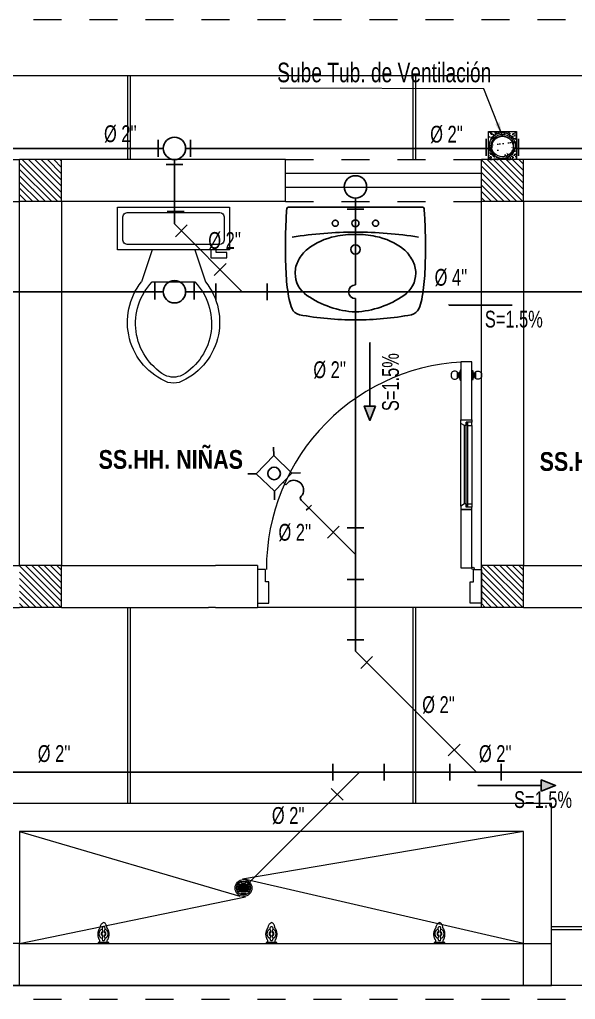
# Model space of a CAD drawing. Header units: metres. Extents: x 800066 to 1601495, y 9254195 to 18508415.
# Drawn here: x 800757.54 to 800759.526, y 9254204.409 to 9254207.909 of the extents above; entities that cross this region are included whole.
import ezdxf

# ---------------------------------------------------------------- set-up
doc = ezdxf.new("R2010")
doc.units = ezdxf.units.M
doc.header["$LTSCALE"] = 0.3
doc.header["$MEASUREMENT"] = 0
for name, pattern in [('ACAD_ISO02W100', [15, 12, -3]), ('DASHED2', [0.375, 0.25, -0.125]), ('RAYITAS', [0.375, 0.25, -0.125])]:
    doc.linetypes.add(name, pattern=pattern)
for name, color, linetype, lineweight in [('-Achurado', 251, 'Continuous', 5), ('-Acotado', 251, 'Continuous', 5), ('-Vista', 148, 'Continuous', 9), ('ACI EJE', 8, 'DASHED2', 0), ('COTAS', 7, 'Continuous', 15), ('Desagüe', 155, 'Continuous', 40), ('FIC-2ES_CONCRETO 210', 251, 'Continuous', 30), ('ProfileEdges', 250, 'Continuous', 9), ('TEXTO', 7, 'Continuous', 20), ('ventana alta', 7, 'ACAD_ISO02W100', 25)]:
    doc.layers.add(name, color=color, linetype=linetype, lineweight=lineweight)
doc.layers.add('Observacioness', color=6, linetype='Continuous', plot=False)
doc.layers.add('TEXTOS-NOTAS', color=7, linetype='Continuous')
doc.layers.add('THIET-BI', color=21, linetype='Continuous')
doc.styles.add('-Arial Narrow', font='ARIALN.TTF')
doc.styles.add('3mm', font='romans.shx', dxfattribs={"width": 0.9})
doc.styles.add('ARIAL', font='romans.shx', dxfattribs={"width": 0.9})
doc.dimstyles.new('corte 25', dxfattribs={"dimtxt": 0.05, "dimasz": 0.025, "dimexe": 0.025, "dimexo": 0.0125, "dimgap": 0.0125, "dimtad": 1, "dimtih": 1, "dimtoh": 1, "dimzin": 4, "dimdsep": 46, "dimtxsty": 'ARIAL', "dimblk": 'ARCHTICK', "dimcen": 0.025, "dimdle": 0.025, "dimclrd": 256, "dimclre": 256, "dimclrt": 7, "dimadec": 0, "dimazin": 0, "dimtfac": 1, "dimtix": 1, "dimtmove": 0, "dimatfit": 3, "dimfxl": 0.1, "dimlwd": -1, "dimarcsym": 0})
pattern_1 = [(314.9999999999999, (800638.9336480196, 9254152.841094268), (0.01122532015133645, 0.01122532015133644), [])]

# ---------------------------------------------------------------- blocks, each defined once
blk = doc.blocks.new('A$C562401CD')
at = {"color": 252, "lineweight": 5}
for p, q in [((0.8115284862681449, 1.616535924223626, -3.606926568657081e-09), (0.8115285646154007, 1.596488424220738, -3.606921012436355e-09)), ((0.8149236575519012, 1.626255937495955, -3.606846938606967e-09), (0.8149238118779465, 1.586768437488104, -3.606835994535719e-09)), ((0.8635686575408101, 1.626256127620678, -3.605667438476309e-09), (0.8635688118814073, 1.586768627612841, -3.605656494404703e-09)), ((0.8669639048037823, 1.616536140888059, -3.605582420575653e-09), (0.8669639831643394, 1.596488640885156, -3.605576864354615e-09)), ((0.8079518365102274, 1.613194660243991, -3.60701236631768e-09), (0.8067368365110497, 1.613194655495406, -3.607041826542953e-09)), ((0.8067368887446662, 1.599829655493139, -3.607038122395751e-09), (0.8079518887463166, 1.599829660241724, -3.607008662170425e-09)), ((0.8705405806798296, 1.613194904866646, -3.605494770841424e-09), (0.871755580678581, 1.613194909615444, -3.605465310616164e-09)), ((0.8717556329169156, 1.599829909613163, -3.605461606468857e-09), (0.8705406329156915, 1.599829904864379, -3.605491066694176e-09))]:
    blk.add_line(p, q, dxfattribs=at)
at = {"color": 252, "linetype": 'Continuous', "lineweight": 5}
blk.add_line((0.8324982573137163, 1.089012256180254, -3.606271957847167e-09), (0.8324970261641909, 1.404012256177751, -3.60635926098104e-09), dxfattribs=at)
at = {"color": 252, "lineweight": 5}
for points in [[(0.8617460236566785, 1.660512370496903), (0.8167460236569184, 1.660512194618548), (0.8167469382248669, 1.426512194620173), (0.8617469382250533, 1.426512370498529), (0.8617460236566785, 1.660512370496903)], [(0.8167463071297902, 1.587983444611496), (0.8167461623004897, 1.625040944618931), (0.8149236575519012, 1.626255937495955), (0.8115284862681449, 1.616535924223626), (0.8097059898292116, 1.61562466710177), (0.8097060610575966, 1.597399667097861), (0.811528564622165, 1.596488424220738), (0.8149238118853077, 1.586768437488104), (0.8167463071363272, 1.587983444611496)], [(0.8617463071321936, 1.587983620490064), (0.8617461622891938, 1.625041120497485), (0.8635686575408101, 1.626256127620678), (0.8669639048037823, 1.616536140888059), (0.868786408366077, 1.615624898012157), (0.8687864795993789, 1.597399898008447), (0.866963983157774, 1.596488640885156), (0.8635688118740461, 1.58676862761304), (0.8617463071252303, 1.587983620490064)], [(0.8061293923055359, 1.598918403118645), (0.8067368923057643, 1.598918405492824), (0.80673683294998, 1.614105905495933), (0.8061293329497516, 1.61410590312174)], [(0.8097060551241668, 1.59891841709775), (0.8079518923078126, 1.598918410241623), (0.8079518329487314, 1.614105910244717), (0.809705995765114, 1.614105917100645)], [(0.8687864736608333, 1.598918648008137), (0.8705406364771875, 1.598918654864278), (0.8705405771183337, 1.614106154867159), (0.8687864143017521, 1.614106148011231)], [(0.8723631364790378, 1.598918661987256), (0.8717556364788095, 1.598918659612863), (0.8717555771171135, 1.614106159615957), (0.8723630771173134, 1.61410616199035)], [(0.8617469734005851, 1.417512370498741), (0.8446469734005859, 1.417512303664935), (0.8446469734005859, 1.417512303664935), (0.839246973400293, 1.417512282559557), (0.8392470261637186, 1.404012282559464), (0.8324970261641909, 1.404012256177751), (0.8167469921598354, 1.412712492319187), (0.8167469382248669, 1.426512194620173), (0.8617469382250533, 1.426512370498529), (0.8617469734005851, 1.417512370498741)], [(0.8167482913179924, 1.080311896923902), (0.8167469921598354, 1.412712492319187)], [(0.8617470261640108, 1.404012370498648), (0.8617482573135646, 1.089012370501351)], [(0.8617483100771892, 1.075512370501059), (0.8446483100769626, 1.075512303667452), (0.8446483100769626, 1.075512303667452), (0.839248310076897, 1.075512282562087), (0.8392482573134714, 1.089012282561967), (0.8324982573137163, 1.089012256180254), (0.8167482913179924, 1.080311896923902), (0.8167483452529609, 1.066512194622916), (0.8617483452529484, 1.066512370501272), (0.8617483100771892, 1.075512370501059)], [(0.8617483452529484, 1.066512370501272), (0.8167483452529609, 1.066512194622916), (0.8167492598211368, 0.8325121946245417), (0.8617492598210958, 0.8325123705030961), (0.8617483452529484, 1.066512370501272)], [(0.03149947967517619, 0.776259125545252), (0.03149928620894116, 0.8257591255449057), (-7.137911381960294e-07, 0.8257590024299759), (-1.861556313542678e-07, 0.6907590024309087), (0.04499981384432772, 0.6907591783094631), (0.04499947967508433, 0.7762591783086776), (0.03149947967517619, 0.776259125545252)], [(0.8684994796687704, 0.7762623968852154), (0.8684992862025354, 0.8257623968848691), (0.8999992862020179, 0.8257625199997989), (0.8999998138374963, 0.6907625200007317), (0.8549998138381341, 0.6907623441221631), (0.8549994796690896, 0.7762623441217897), (0.8684994796687704, 0.7762623968852154)]]:
    blk.add_lwpolyline(points, dxfattribs=at)
for points in [[(0.8024843142502789, 1.618890312873063, 0.5366071421153064), (0.7787918353183727, 1.613498296275182), (0.7787918899261967, 1.599525796279863, 0.5366071422821767), (0.8024844110082654, 1.594133964874572)], [(0.8760080584174545, 1.61889060023401, -0.5366071421153064), (0.8997005794968516, 1.61349876883628), (0.8997006341099905, 1.599526268840762, -0.5366071422821767), (0.8760081551754126, 1.594134252235719)]]:
    blk.add_lwpolyline(points, format="xyb", dxfattribs=at)
for points in [[(0.8061293953484778, 1.598139805381493), (0.8061293299066108, 1.614884500851929, 0.1006167159988266), (0.8024843110287065, 1.619714709604366), (0.8024844142253471, 1.593309568138764, 0.1006167159873857)], [(0.8723631395225766, 1.598140064250103), (0.8723630740741726, 1.614884759720738, -0.1006167159988266), (0.8760080551952285, 1.619714996965513), (0.8760081584023283, 1.593309855499712, -0.1006167159873857)]]:
    blk.add_lwpolyline(points, format="xyb", close=True, dxfattribs=at)
at = {"color": 252, "linetype": 'Continuous', "lineweight": 5}
blk.add_lwpolyline([(0.839248310076897, 1.075512282562087), (0.839246973400293, 1.417512282559557), (0.8446469734005859, 1.417512303664935), (0.8446483100769626, 1.075512303667452)], close=True, dxfattribs=at)
at = {"color": 252, "lineweight": 5}
for points in [[(0.8617470261640108, 1.404012370498648), (0.8617469734005851, 1.417512370498741), (0.8446469734005859, 1.417512303664935), (0.8446470261640115, 1.404012303664842)], [(0.8617482573135646, 1.089012370501351), (0.8617483100771892, 1.075512370501059), (0.8446483100769626, 1.075512303667452), (0.844648257313537, 1.089012303667346)]]:
    blk.add_lwpolyline(points, close=True, dxfattribs=at)
blk.add_circle((0.8662492686148369, 0.8302623880909294, -3.62615590681292e-09), 0.004500000000000447, dxfattribs=at)
at = {"color": 252, "linetype": 'Continuous', "lineweight": 5}
blk.add_arc((0.8662492686148369, 0.8302623880909294, -3.62615590681292e-09), 0.8302621950325345, 90.3107671249488, 180.3107671249618, dxfattribs=at)
blk = doc.blocks.new('Toilet - top')
at = {"color": 252, "lineweight": 13, "true_color": 0x939598}
for p, q in [((9.5, -6), (9.5, -2)), ((-10, -8.5), (-8, -8.5)), ((-10, -9.5), (-10, -8.5)), ((-8, -8.5), (-8, -8)), ((-7, -8), (-7, -9.5)), ((-4, -8), (-6, -14)), ((4, -8), (6, -14)), ((-7, -9.5), (-10, -9.5)), ((4, -14), (-4, -14))]:
    blk.add_line(p, q, dxfattribs=at)
blk.add_lwpolyline([(10.5, -8), (10.5, 0), (-10.5, 0), (-10.5, -8)], close=True, dxfattribs=at)
for points in [[(8.5, -1), (-8.5, -1)], [(-9.5, -2), (-9.5, -6)], [(-8.5, -7), (8.5, -7)]]:
    blk.add_lwpolyline(points, dxfattribs=at)
for centre, radius, start, end in [((-8.625, -1.875), 0.8838834999999999, 81.8699, 188.1301), ((8.625, -1.875), 0.8838834999999999, 351.8699, 98.13009999999998), ((-8.625, -6.125), 0.8838834999999999, 171.869898, 278.1301), ((8.625, -6.125), 0.8838834999999999, 261.8699, 8.130099999999993), ((3.519562435188957, -21.58049502388982), 12.16902005083647, 141.4691096810948, 247.9714346835576), ((4.199957580658808, -21.81740929088453), 11.3291791325804, 136.3677254423718, 238.946823937405), ((-3.519499936778317, -21.58047137067522), 12.16903423757823, 292.0284332733153, 38.53070636800452), ((-4.199890672038477, -21.81738596564129), 11.32918622148567, 301.0530065773863, 43.63209216694732), ((2.096609817270334e-05, -27.87646475467881), 4, 245.7318247449371, 294.2681740488959), ((2.094152141829397e-05, -28.99996806116074), 4, 254.8605283244436, 285.1394707718433)]:
    blk.add_arc(centre, radius, start, end, dxfattribs=at)
blk = doc.blocks.new('GO-L1')
at = {"color": 252, "true_color": 0x939598}
for q in [(-0.3327824254450604, 0), (0.3327824254450604, 0)]:
    blk.add_line((0, 0), q, dxfattribs=at)
at = {"color": 252, "linetype": 'RAYITAS', "true_color": 0x939598}
for centre in [(-0.09999999999999432, -0.0799999999999983), (0.09999999999999432, -0.0799999999999983)]:
    blk.add_circle(centre, 0.015, dxfattribs=at)
at = {"color": 252, "true_color": 0x939598}
for centre, radius in [((0, -0.0799999999999983), 0.0175), ((0, -0.2099999999999937), 0.023)]:
    blk.add_circle(centre, radius, dxfattribs=at)
for centre, radius, start, end in [((-0.3327824254450604, -0.007999999999995566), 0.008, 90, 174.3540644898842), ((0.3327824254450604, -0.007999999999995566), 0.008, 5.645935510115757, 90), ((0.5200601350663305, -0.09231231808202267), 0.8650000000000001, 174.3540644898844, 177.3288293691804), ((-0.5200601350663305, -0.09231231808202267), 0.8650000000000001, 2.67117063081956, 5.645935510115578), ((2.652542007047458, -0.195999999999998), 3, 177.2487454111207, 182.7512545888794), ((-2.652542007047458, -0.195999999999998), 3, 357.2487454111206, 2.751254588879296), ((0, -2.123999999999995), 2, 90, 99.01986024400992), ((-0.03181321100632317, -0.4781009698542675), 0.34, 101.5680942305904, 127.4202598148405), ((-0.003000947976701696, -0.6099905202330262), 0.475, 89.63801516326619, 101.7831711117331), ((0, -2.123999999999995), 2, 80.98013975599007, 90), ((0.003000947976701696, -0.6099905202330262), 0.475, 78.21682888826687, 90.36198483673382), ((0.03181321100632317, -0.4781009698542675), 0.34, 52.57974018515949, 78.43190576940964), ((-0.1193186804561464, -0.3496382568626899), 0.185, 130.0736628823188, 152.3456732909803), ((0.1193186804561464, -0.3496382568626899), 0.185, 27.65432670901967, 49.92633711768118), ((-0.1695964615588963, -0.3269999999999982), 0.13, 150.8983235834534, 180), ((0.1695964615588963, -0.3269999999999982), 0.13, 0, 29.10167641654664), ((0.5195640095527239, -0.2901783038704195), 0.8650000000000001, 183.3019116716037, 191.1871020332788), ((-0.1645964615588866, -0.3269999999999982), 0.135, 180, 235.6913590017151), ((0.1645964615588866, -0.3269999999999982), 0.135, 304.3086409982849, 0), ((-0.5195640095527239, -0.2901783038704195), 0.8650000000000001, 348.8128979667213, 356.6980883283964), ((-0.08394301275494342, -0.4085321012941279), 0.25, 191.4125232143251, 202.4373626343587), ((0.02729754206491464, -0.04578502322551969), 0.4754484862487149, 235.6913590017151, 266.7085929295283), ((-0.02729754206491464, -0.04578502322551969), 0.4754484862487149, 273.2914070704717, 304.3086409982849), ((0.08394301275494342, -0.4085321012941279), 0.25, 337.5626373656413, 348.5874767856749), ((-0.2688024808922336, -0.4848667398273392), 0.05, 202.4373626343588, 259.3166524255129), ((0, 0.9399999999999977), 1.5, 259.3166524255126, 270.0000000000001), ((0, 0.9399999999999977), 1.5, 270, 280.6833475744875), ((0.2688024808922336, -0.4848667398273392), 0.05, 280.6833475744872, 337.5626373656413)]:
    blk.add_arc(centre, radius, start, end, dxfattribs=at)
blk = doc.blocks.new('_ArchTick')
at = {"color": 0, "linetype": 'ByBlock', "const_width": 0.15}
blk.add_lwpolyline([(-0.5, -0.5), (0.5, 0.5)], dxfattribs=at)

msp = doc.modelspace()

# ---------------------------------------------------------------- hatches: boundary and pattern name
at = {"layer": '-Achurado', "lineweight": 5, "ltscale": 0.008999999999999998}
h = msp.add_hatch(dxfattribs=at)
h.set_pattern_fill('ANSI31', color=256, scale=0.005, angle=-90.00000000000001)
h.set_pattern_definition(pattern_1)
h.paths.add_polyline_path([(800757.5403553179, 9254207.409023058), (800757.5403553189, 9254207.25902314), (800757.6903553605, 9254207.259023128), (800757.6903553593, 9254207.409023046)])
h = msp.add_hatch(dxfattribs=at)
h.set_pattern_fill('ANSI31', color=256, scale=0.005, angle=-90.00000000000001)
h.set_pattern_definition(pattern_1)
h.paths.add_polyline_path([(800759.1903559227, 9254207.409022909), (800759.1903559237, 9254207.25902299), (800759.3403559653, 9254207.259022977), (800759.3403559643, 9254207.409022897)])
h = msp.add_hatch(dxfattribs=at)
h.set_pattern_fill('ANSI31', color=256, scale=0.005, angle=-90.00000000000001)
h.set_pattern_definition([(314.9999999999999, (800637.2836474461, 9254151.391093899), (0.01122532015133645, 0.01122532015133644), [])])
h.paths.add_polyline_path([(800757.5403553493, 9254205.959022539), (800757.5403553504, 9254205.809022618), (800757.6903553918, 9254205.809022607), (800757.6903553908, 9254205.959022526)])
h = msp.add_hatch(dxfattribs=at)
h.set_pattern_fill('ANSI31', color=256, scale=0.005, angle=-90.00000000000001)
h.set_pattern_definition([(314.9999999999999, (800638.9336480183, 9254151.391093945), (0.01122532015133645, 0.01122532015133644), [])])
h.paths.add_polyline_path([(800759.1903559215, 9254205.959022583), (800759.1903559226, 9254205.809022665), (800759.340355964, 9254205.809022654), (800759.340355963, 9254205.959022572)])
at = {"layer": 'Observacioness', "lineweight": 5, "ltscale": 0.1}
h = msp.add_hatch(dxfattribs=at)
h.set_pattern_fill('AR-CONC', color=0, scale=0.003)
h.set_pattern_definition([(49.99999999999999, (-36.92466060444713, -21.5341941062361), (0.02151780547802261, -0.001882564049477853), [0.00225, -0.02475]), (355, (-36.92466060444713, -21.5341941062361), (-0.004162540008390001, 0.02256576401100036), [0.0018, -0.0198]), (100.45144446, (-36.92286745400634, -21.53435098566115), (0.01735526540181336, 0.02068319972905888), [0.001912205759999996, -0.02103426335999993]), (46.18420000000001, (-36.92466060444713, -21.52819410711527), (0.03201723992014717, -0.004965578423792296), [0.003375, -0.037125]), (96.63563549, (-36.92199250205886, -21.52860790491104), (0.02803985837022685, 0.02922355802323651), [0.00286831026, -0.0315514128]), (351.1841639899999, (-36.92466060444713, -21.52819410711527), (0.02803985835164319, 0.02922355800809971), [0.0027, -0.02970000003]), (21, (-36.92166060442105, -21.52969410642982), (0.01790721156355385, -0.01207856671996017), [0.00225, -0.02475]), (326.0000000000001, (-36.92166060442105, -21.52969410642982), (0.007299459957647452, 0.02175450135140559), [0.0018, -0.0198]), (71.45144474, (-36.9201683368301, -21.53070065379143), (0.02520667130189913, 0.009675934584190615), [0.0019122057, -0.02103426336]), (37.50000000000001, (-36.92466060444713, -21.5341941062361), (0.0003647956595187201, 0.009986815614939346), [0, -0.01956, 0, -0.0201, 0, -0.019875]), (7.499999999999999, (-36.92466060444713, -21.5341941062361), (0.007892086123264459, 0.01183235135647081), [0, -0.01146, 0, -0.01911, 0, -0.007575]), (327.5, (-36.93135060439818, -21.5341941062361), (0.01601467308517227, -0.0006766461520313927), [0, -0.0075, 0, -0.0234, 0, -0.03105]), (317.5, (-36.93435060442425, -21.5341941062361), (0.01749558508027159, 0.003003149469969532), [0, -0.00975, 0, -0.01554, 0, -0.02205])])
h.paths.add_polyline_path([(800759.2153558898, 9254207.409023143), (800759.2153558898, 9254207.509023143), (800759.3153558897, 9254207.509023143), (800759.3153558897, 9254207.409023143)])
edge = h.paths.add_edge_path(flags=16)
edge.add_arc((800759.2653558897, 9254207.459023144), 0.04620798642281443, 0, 360)
at = {"layer": 'TEXTOS-NOTAS', "lineweight": 25, "ltscale": 0.1}
h = msp.add_hatch(color=256, dxfattribs=at)
h.dxf.hatch_style = 1
h.paths.add_polyline_path([(800758.7718851408, 9254206.528322227), (800758.7918478018, 9254206.477084728), (800758.811810459, 9254206.52832223)])
h = msp.add_hatch(color=256, dxfattribs=at)
h.dxf.hatch_style = 1
h.paths.add_polyline_path([(800759.404128398, 9254205.153017977), (800759.4553658993, 9254205.172980634), (800759.4041283999, 9254205.192943295)])

# ---------------------------------------------------------------- linework, layer by layer
at = {"layer": '-Vista', "color": 254, "lineweight": 5}
for p, q in [((800757.9253658316, 9254207.7093577), (800757.9253658316, 9254207.409365188)), ((800757.9353658316, 9254207.7093577), (800757.9353658316, 9254207.409365188)), ((800758.9453658316, 9254207.709357651), (800758.9453658316, 9254207.409365142)), ((800758.9553658316, 9254207.709357651), (800758.9553658316, 9254207.409365142)), ((800757.9253586832, 9254205.809022812), (800757.9253586832, 9254205.109022984)), ((800757.9353586832, 9254205.809022812), (800757.9353586832, 9254205.109022984)), ((800759.1903449027, 9254205.80902304), (800758.3903552146, 9254205.8090229)), ((800758.9453586832, 9254205.809022812), (800758.9453586832, 9254205.109022984)), ((800758.9553586832, 9254205.809022812), (800758.9553586832, 9254205.109022984)), ((800759.4403536832, 9254204.66902288), (800759.9653586831, 9254204.66902288)), ((800759.4403536832, 9254204.65902288), (800759.9653586831, 9254204.65902288))]:
    msp.add_line(p, q, dxfattribs=at)
at = {"layer": '-Vista', "color": 253, "lineweight": 5}
for p, q in [((800757.5403536832, 9254205.009022985), (800758.3266560162, 9254204.777853625)), ((800759.3403536832, 9254205.009022985), (800758.3364013977, 9254204.838528745)), ((800759.3403536832, 9254204.609022984), (800758.3427311163, 9254204.838685317)), ((800757.5403536832, 9254204.609022984), (800758.3471391299, 9254204.77550144))]:
    msp.add_line(p, q, dxfattribs=at)
for points in [[(800757.4403536832, 9254204.459022984), (800759.4403536832, 9254204.459022984), (800759.4403536832, 9254205.109022984), (800757.4403536832, 9254205.109022984)], [(800757.5403536832, 9254204.609022984), (800759.3403536832, 9254204.609022984), (800759.3403536832, 9254205.009022985), (800757.5403536832, 9254205.009022985)]]:
    msp.add_lwpolyline(points, close=True, dxfattribs=at)
for points in [[(800758.3563536832, 9254204.816773755), (800758.3243536832, 9254204.816773755, -0.4142135623730951), (800758.3223536832, 9254204.818773754), (800758.3223536832, 9254204.818773754, -0.4142135623730951), (800758.3243536832, 9254204.820773754), (800758.3563536832, 9254204.820773754, -0.414213562373095), (800758.3583536831, 9254204.818773754), (800758.3583536831, 9254204.818773754, -0.4142135623730854)], [(800758.3483536831, 9254204.826773755), (800758.3483536831, 9254204.826773755, 0.4142135623730951), (800758.3463536832, 9254204.828773754), (800758.3343536832, 9254204.828773754, 0.4142135623730952), (800758.3323536832, 9254204.826773755), (800758.3323536832, 9254204.826773755, 0.4142135623730952), (800758.3343536832, 9254204.824773755), (800758.3463536832, 9254204.824773755, 0.4142135623730715)], [(800758.3603536832, 9254204.812773755), (800758.3203536832, 9254204.812773755, 0.414213562373095), (800758.3183536832, 9254204.810773754), (800758.3183536832, 9254204.810773754, 0.4142135623730952), (800758.3203536832, 9254204.808773754), (800758.3603536832, 9254204.808773754, 0.414213562373095), (800758.3623536832, 9254204.810773754), (800758.3623536832, 9254204.810773754, 0.4142135623731245)], [(800758.3603536832, 9254204.800773755), (800758.3203536832, 9254204.800773755, -0.414213562373095), (800758.3183536832, 9254204.802773755), (800758.3183536832, 9254204.802773755, -0.414213562373095), (800758.3203536832, 9254204.804773755), (800758.3603536832, 9254204.804773755, -0.414213562373095), (800758.3623536832, 9254204.802773755), (800758.3623536832, 9254204.802773755, -0.4142135623731246)], [(800758.3563536832, 9254204.792773755), (800758.3243536832, 9254204.792773755, -0.4142135623730951), (800758.3223536832, 9254204.794773754), (800758.3223536832, 9254204.794773754, -0.4142135623730951), (800758.3243536832, 9254204.796773754), (800758.3563536832, 9254204.796773754, -0.414213562373095), (800758.3583536831, 9254204.794773754), (800758.3583536831, 9254204.794773754, -0.4142135623730854)], [(800758.3483536831, 9254204.786773754), (800758.3483536831, 9254204.786773754, -0.4142135623730952), (800758.3463536832, 9254204.784773754), (800758.3343536832, 9254204.784773754, -0.4142135623730951), (800758.3323536832, 9254204.786773754), (800758.3323536832, 9254204.786773754, -0.4142135623730951), (800758.3343536832, 9254204.788773755), (800758.3463536832, 9254204.788773755, -0.4142135623730713)]]:
    msp.add_lwpolyline(points, format="xyb", close=True, dxfattribs=at)
for points in [[(800757.8276718777, 9254204.612740936), (800757.8275776173, 9254204.61578814), (800757.827314101, 9254204.618137475), (800757.8269102263, 9254204.619934553), (800757.8263948903, 9254204.621324984), (800757.8257969905, 9254204.622454382), (800757.8251454242, 9254204.623468354), (800757.8244690888, 9254204.624512518), (800757.8237968816, 9254204.625732478), (800757.8231549477, 9254204.627240822), (800757.822558424, 9254204.629018016), (800757.822019695, 9254204.6310115), (800757.8215511452, 9254204.63316871), (800757.8211651592, 9254204.63543709), (800757.8208741217, 9254204.637764074), (800757.8206904172, 9254204.640097104), (800757.8206264302, 9254204.642383618), (800757.8206897291, 9254204.644578774), (800757.8208686174, 9254204.646668589), (800757.8211465824, 9254204.648646807), (800757.8215071111, 9254204.650507161), (800757.8219336909, 9254204.652243394), (800757.8224098091, 9254204.653849244), (800757.8229189527, 9254204.655318446), (800757.8234446092, 9254204.656644743), (800757.8239716417, 9254204.657824712), (800757.8244904177, 9254204.6588663), (800757.8249926812, 9254204.65978029), (800757.8254701754, 9254204.660577472), (800757.8259146439, 9254204.661268631), (800757.8263178307, 9254204.661864555), (800757.8266714792, 9254204.66237603), (800757.8269673329, 9254204.66281384), (800757.8272019519, 9254204.663195867), (800757.8273911607, 9254204.66356835), (800757.8275556002, 9254204.66398462), (800757.8277159117, 9254204.66449801), (800757.827892736, 9254204.665161852), (800757.8281067138, 9254204.66602948), (800757.8283784866, 9254204.667154223), (800757.8287286948, 9254204.668589415), (800757.82918486, 9254204.670360416), (800757.8298020246, 9254204.672380704), (800757.8306421117, 9254204.674535785), (800757.831767044, 9254204.676711164), (800757.8332387444, 9254204.678792346), (800757.8351191358, 9254204.68066484), (800757.8374701411, 9254204.682214146), (800757.8403536832, 9254204.683325775)], [(800757.8530354886, 9254204.612740936), (800757.8531297491, 9254204.61578814), (800757.8533932653, 9254204.618137475), (800757.8537971401, 9254204.619934553), (800757.854312476, 9254204.621324984), (800757.8549103758, 9254204.622454382), (800757.8555619421, 9254204.623468354), (800757.8562382775, 9254204.624512518), (800757.8569104848, 9254204.625732478), (800757.8575524186, 9254204.627240822), (800757.8581489424, 9254204.629018016), (800757.8586876714, 9254204.6310115), (800757.8591562212, 9254204.63316871), (800757.8595422071, 9254204.63543709), (800757.8598332447, 9254204.637764074), (800757.8600169492, 9254204.640097104), (800757.8600809362, 9254204.642383618), (800757.8600176373, 9254204.644578774), (800757.8598387489, 9254204.646668589), (800757.859560784, 9254204.648646807), (800757.8592002552, 9254204.650507161), (800757.8587736754, 9254204.652243394), (800757.8582975572, 9254204.653849244), (800757.8577884136, 9254204.655318446), (800757.8572627571, 9254204.656644743), (800757.8567357247, 9254204.657824712), (800757.8562169486, 9254204.6588663), (800757.8557146852, 9254204.65978029), (800757.855237191, 9254204.660577472), (800757.8547927224, 9254204.661268631), (800757.8543895356, 9254204.661864555), (800757.8540358872, 9254204.66237603), (800757.8537400335, 9254204.66281384), (800757.8535054146, 9254204.663196145), (800757.8533162057, 9254204.663570566), (800757.8531517661, 9254204.6639921), (800757.8529914547, 9254204.66451574), (800757.8528146304, 9254204.665196478), (800757.8526006525, 9254204.666089313), (800757.8523288799, 9254204.667249236), (800757.8519786715, 9254204.668731244), (800757.8515225063, 9254204.67056014), (800757.8509053417, 9254204.672639987), (800757.8500652546, 9254204.67484465), (800757.8489403223, 9254204.677048007), (800757.8474686219, 9254204.679123927), (800757.8455882305, 9254204.680946281), (800757.8432372252, 9254204.682388939), (800757.8403536832, 9254204.683325775)], [(800758.4276718777, 9254204.612740936), (800758.4275776173, 9254204.61578814), (800758.427314101, 9254204.618137475), (800758.4269102263, 9254204.619934553), (800758.4263948903, 9254204.621324984), (800758.4257969905, 9254204.622454382), (800758.4251454243, 9254204.623468354), (800758.4244690888, 9254204.624512518), (800758.4237968816, 9254204.625732478), (800758.4231549477, 9254204.627240822), (800758.4225584241, 9254204.629018016), (800758.4220196949, 9254204.6310115), (800758.4215511451, 9254204.63316871), (800758.4211651592, 9254204.63543709), (800758.4208741217, 9254204.637764074), (800758.4206904172, 9254204.640097104), (800758.4206264302, 9254204.642383618), (800758.4206897292, 9254204.644578774), (800758.4208686175, 9254204.646668589), (800758.4211465823, 9254204.648646807), (800758.4215071112, 9254204.650507161), (800758.421933691, 9254204.652243394), (800758.4224098091, 9254204.653849244), (800758.4229189528, 9254204.655318446), (800758.4234446092, 9254204.656644743), (800758.4239716417, 9254204.657824712), (800758.4244904178, 9254204.6588663), (800758.4249926811, 9254204.65978029), (800758.4254701753, 9254204.660577472), (800758.425914644, 9254204.661268631), (800758.4263178308, 9254204.661864555), (800758.4266714792, 9254204.66237603), (800758.426967333, 9254204.66281384), (800758.4272019519, 9254204.663195867), (800758.4273911606, 9254204.66356835), (800758.4275556003, 9254204.66398462), (800758.4277159118, 9254204.66449801), (800758.4278927359, 9254204.665161852), (800758.4281067139, 9254204.66602948), (800758.4283784865, 9254204.667154223), (800758.4287286948, 9254204.668589415), (800758.4291848601, 9254204.670360416), (800758.4298020247, 9254204.672380704), (800758.4306421118, 9254204.674535785), (800758.4317670441, 9254204.676711164), (800758.4332387445, 9254204.678792346), (800758.4351191359, 9254204.68066484), (800758.4374701412, 9254204.682214146), (800758.4403536832, 9254204.683325775)], [(800758.4530354887, 9254204.612740936), (800758.453129749, 9254204.61578814), (800758.4533932654, 9254204.618137475), (800758.4537971402, 9254204.619934553), (800758.4543124761, 9254204.621324984), (800758.4549103759, 9254204.622454382), (800758.4555619422, 9254204.623468354), (800758.4562382776, 9254204.624512518), (800758.4569104848, 9254204.625732478), (800758.4575524187, 9254204.627240822), (800758.4581489424, 9254204.629018016), (800758.4586876715, 9254204.6310115), (800758.4591562212, 9254204.63316871), (800758.4595422072, 9254204.63543709), (800758.4598332447, 9254204.637764074), (800758.4600169492, 9254204.640097104), (800758.4600809362, 9254204.642383618), (800758.4600176372, 9254204.644578774), (800758.4598387489, 9254204.646668589), (800758.459560784, 9254204.648646807), (800758.4592002552, 9254204.650507161), (800758.4587736755, 9254204.652243394), (800758.4582975573, 9254204.653849244), (800758.4577884136, 9254204.655318446), (800758.4572627572, 9254204.656644743), (800758.4567357247, 9254204.657824712), (800758.4562169486, 9254204.6588663), (800758.4557146853, 9254204.65978029), (800758.455237191, 9254204.660577472), (800758.4547927224, 9254204.661268631), (800758.4543895357, 9254204.661864555), (800758.4540358873, 9254204.66237603), (800758.4537400334, 9254204.66281384), (800758.4535054145, 9254204.663196145), (800758.4533162058, 9254204.663570566), (800758.4531517661, 9254204.6639921), (800758.4529914546, 9254204.66451574), (800758.4528146305, 9254204.665196478), (800758.4526006525, 9254204.666089313), (800758.4523288799, 9254204.667249236), (800758.4519786716, 9254204.668731244), (800758.4515225064, 9254204.67056014), (800758.4509053417, 9254204.672639987), (800758.4500652546, 9254204.67484465), (800758.4489403224, 9254204.677048007), (800758.4474686219, 9254204.679123927), (800758.4455882305, 9254204.680946281), (800758.4432372253, 9254204.682388939), (800758.4403536832, 9254204.683325775)], [(800759.0276718776, 9254204.612740936), (800759.0275776173, 9254204.61578814), (800759.0273141011, 9254204.618137475), (800759.0269102263, 9254204.619934553), (800759.0263948904, 9254204.621324984), (800759.0257969905, 9254204.622454382), (800759.0251454243, 9254204.623468354), (800759.0244690888, 9254204.624512518), (800759.0237968815, 9254204.625732478), (800759.0231549477, 9254204.627240822), (800759.022558424, 9254204.629018016), (800759.0220196949, 9254204.6310115), (800759.0215511451, 9254204.63316871), (800759.0211651592, 9254204.63543709), (800759.0208741217, 9254204.637764074), (800759.0206904172, 9254204.640097104), (800759.0206264302, 9254204.642383618), (800759.0206897291, 9254204.644578774), (800759.0208686175, 9254204.646668589), (800759.0211465823, 9254204.648646807), (800759.0215071111, 9254204.650507161), (800759.021933691, 9254204.652243394), (800759.022409809, 9254204.653849244), (800759.0229189527, 9254204.655318446), (800759.0234446091, 9254204.656644743), (800759.0239716417, 9254204.657824712), (800759.0244904178, 9254204.6588663), (800759.0249926811, 9254204.65978029), (800759.0254701753, 9254204.660577472), (800759.025914644, 9254204.661268631), (800759.0263178308, 9254204.661864555), (800759.0266714792, 9254204.66237603), (800759.0269673329, 9254204.66281384), (800759.0272019518, 9254204.663195867), (800759.0273911606, 9254204.66356835), (800759.0275556003, 9254204.66398462), (800759.0277159117, 9254204.66449801), (800759.0278927359, 9254204.665161852), (800759.0281067139, 9254204.66602948), (800759.0283784865, 9254204.667154223), (800759.0287286948, 9254204.668589415), (800759.0291848601, 9254204.670360416), (800759.0298020247, 9254204.672380704), (800759.0306421118, 9254204.674535785), (800759.0317670441, 9254204.676711164), (800759.0332387445, 9254204.678792346), (800759.0351191359, 9254204.68066484), (800759.0374701412, 9254204.682214146), (800759.0403536832, 9254204.683325775)], [(800759.0530354887, 9254204.612740936), (800759.053129749, 9254204.61578814), (800759.0533932653, 9254204.618137475), (800759.0537971401, 9254204.619934553), (800759.0543124761, 9254204.621324984), (800759.0549103759, 9254204.622454382), (800759.0555619422, 9254204.623468354), (800759.0562382776, 9254204.624512518), (800759.0569104848, 9254204.625732478), (800759.0575524187, 9254204.627240822), (800759.0581489424, 9254204.629018016), (800759.0586876714, 9254204.6310115), (800759.0591562212, 9254204.63316871), (800759.0595422072, 9254204.63543709), (800759.0598332447, 9254204.637764074), (800759.0600169492, 9254204.640097104), (800759.0600809362, 9254204.642383618), (800759.0600176372, 9254204.644578774), (800759.0598387489, 9254204.646668589), (800759.059560784, 9254204.648646807), (800759.0592002552, 9254204.650507161), (800759.0587736755, 9254204.652243394), (800759.0582975573, 9254204.653849244), (800759.0577884136, 9254204.655318446), (800759.0572627572, 9254204.656644743), (800759.0567357247, 9254204.657824712), (800759.0562169485, 9254204.6588663), (800759.0557146852, 9254204.65978029), (800759.055237191, 9254204.660577472), (800759.0547927223, 9254204.661268631), (800759.0543895357, 9254204.661864555), (800759.0540358872, 9254204.66237603), (800759.0537400334, 9254204.66281384), (800759.0535054145, 9254204.663196145), (800759.0533162057, 9254204.663570566), (800759.0531517661, 9254204.6639921), (800759.0529914546, 9254204.66451574), (800759.0528146304, 9254204.665196478), (800759.0526006524, 9254204.666089313), (800759.0523288798, 9254204.667249236), (800759.0519786716, 9254204.668731244), (800759.0515225064, 9254204.67056014), (800759.0509053416, 9254204.672639987), (800759.0500652547, 9254204.67484465), (800759.0489403224, 9254204.677048007), (800759.0474686219, 9254204.679123927), (800759.0455882305, 9254204.680946281), (800759.0432372253, 9254204.682388939), (800759.0403536832, 9254204.683325775)], [(800757.5403536832, 9254204.609022984), (800757.4403536832, 9254204.609022984)], [(800757.5403536832, 9254204.459022984), (800757.5403536832, 9254204.609022984)], [(800759.3403536832, 9254204.459022984), (800759.3403536832, 9254204.609022984)], [(800759.3403536832, 9254204.609022984), (800759.4403536832, 9254204.609022984)]]:
    msp.add_lwpolyline(points, dxfattribs=at)
for points, elevation in [([(800757.838240049, 9254204.669198787), (800757.8424673175, 9254204.669198787), (800757.8445809516, 9254204.66425848), (800757.8445809516, 9254204.659318173), (800757.8424673175, 9254204.654377867), (800757.8424673175, 9254204.64943756), (800757.8456505092, 9254204.646967405), (800757.8456505092, 9254204.639913466), (800757.8424673175, 9254204.637443312), (800757.8424673175, 9254204.632503005), (800757.8445809516, 9254204.630032852), (800757.8445809516, 9254204.625092546), (800757.8424673175, 9254204.617682084), (800757.8424673175, 9254204.617682084), (800757.838240049, 9254204.617682084), (800757.838240049, 9254204.617682084), (800757.8361264147, 9254204.625092546), (800757.8361264147, 9254204.630032852), (800757.838240049, 9254204.632503005), (800757.838240049, 9254204.637443312), (800757.8350568572, 9254204.639913466), (800757.8350568572, 9254204.646967405), (800757.838240049, 9254204.64943756), (800757.838240049, 9254204.654377867), (800757.8361264147, 9254204.659318173), (800757.8361264147, 9254204.66425848), (800757.838240049, 9254204.669198787), (800757.8424673175, 9254204.669198787)], 4.245520389915661), ([(800758.4382400489, 9254204.669198787), (800758.4424673175, 9254204.669198787), (800758.4445809517, 9254204.66425848), (800758.4445809517, 9254204.659318173), (800758.4424673175, 9254204.654377867), (800758.4424673175, 9254204.64943756), (800758.4456505092, 9254204.646967405), (800758.4456505092, 9254204.639913466), (800758.4424673175, 9254204.637443312), (800758.4424673175, 9254204.632503005), (800758.4445809517, 9254204.630032852), (800758.4445809517, 9254204.625092546), (800758.4424673175, 9254204.617682084), (800758.4424673175, 9254204.617682084), (800758.4382400489, 9254204.617682084), (800758.4382400489, 9254204.617682084), (800758.4361264147, 9254204.625092546), (800758.4361264147, 9254204.630032852), (800758.4382400489, 9254204.632503005), (800758.4382400489, 9254204.637443312), (800758.4350568572, 9254204.639913466), (800758.4350568572, 9254204.646967405), (800758.4382400489, 9254204.64943756), (800758.4382400489, 9254204.654377867), (800758.4361264147, 9254204.659318173), (800758.4361264147, 9254204.66425848), (800758.4382400489, 9254204.669198787), (800758.4424673175, 9254204.669198787)], 6.065445808153957), ([(800759.0382400489, 9254204.669198787), (800759.0424673174, 9254204.669198787), (800759.0445809517, 9254204.66425848), (800759.0445809517, 9254204.659318173), (800759.0424673174, 9254204.654377867), (800759.0424673174, 9254204.64943756), (800759.0456505092, 9254204.646967405), (800759.0456505092, 9254204.639913466), (800759.0424673174, 9254204.637443312), (800759.0424673174, 9254204.632503005), (800759.0445809517, 9254204.630032852), (800759.0445809517, 9254204.625092546), (800759.0424673174, 9254204.617682084), (800759.0424673174, 9254204.617682084), (800759.0382400489, 9254204.617682084), (800759.0382400489, 9254204.617682084), (800759.0361264147, 9254204.625092546), (800759.0361264147, 9254204.630032852), (800759.0382400489, 9254204.632503005), (800759.0382400489, 9254204.637443312), (800759.0350568572, 9254204.639913466), (800759.0350568572, 9254204.646967405), (800759.0382400489, 9254204.64943756), (800759.0382400489, 9254204.654377867), (800759.0361264147, 9254204.659318173), (800759.0361264147, 9254204.66425848), (800759.0382400489, 9254204.669198787), (800759.0424673174, 9254204.669198787)], 5.302760768960269), ([(800757.8234446092, 9254204.609022984), (800757.8234446092, 9254204.612740936)], 4.245520389915661), ([(800757.8255582434, 9254204.609022984), (800757.8255582434, 9254204.612740936)], 4.245520389915661), ([(800757.829785512, 9254204.609022984), (800757.829785512, 9254204.612740936)], 4.245520389915661), ([(800757.8361264147, 9254204.609022984), (800757.8361264147, 9254204.612740936)], 4.245520389915661), ([(800757.8445809516, 9254204.609022984), (800757.8445809516, 9254204.612740936)], 4.245520389915661), ([(800757.8509218544, 9254204.609022984), (800757.8509218544, 9254204.612740936)], 4.245520389915661), ([(800757.8551491229, 9254204.609022984), (800757.8551491229, 9254204.612740936)], 4.245520389915661), ([(800757.8572627571, 9254204.609022984), (800757.8572627571, 9254204.612740936)], 4.245520389915661), ([(800758.4234446092, 9254204.609022984), (800758.4234446092, 9254204.612740936)], 6.065445808153957), ([(800758.4255582434, 9254204.609022984), (800758.4255582434, 9254204.612740936)], 6.065445808153957), ([(800758.4297855119, 9254204.609022984), (800758.4297855119, 9254204.612740936)], 6.065445808153957), ([(800758.4361264147, 9254204.609022984), (800758.4361264147, 9254204.612740936)], 6.065445808153957), ([(800758.4445809517, 9254204.609022984), (800758.4445809517, 9254204.612740936)], 6.065445808153957), ([(800758.4509218545, 9254204.609022984), (800758.4509218545, 9254204.612740936)], 6.065445808153957), ([(800758.455149123, 9254204.609022984), (800758.455149123, 9254204.612740936)], 6.065445808153957), ([(800758.4572627572, 9254204.609022984), (800758.4572627572, 9254204.612740936)], 6.065445808153957), ([(800759.0234446091, 9254204.609022984), (800759.0234446091, 9254204.612740936)], 5.302760768960269), ([(800759.0255582434, 9254204.609022984), (800759.0255582434, 9254204.612740936)], 5.302760768960269), ([(800759.0297855119, 9254204.609022984), (800759.0297855119, 9254204.612740936)], 5.302760768960269), ([(800759.0361264147, 9254204.609022984), (800759.0361264147, 9254204.612740936)], 5.302760768960269), ([(800759.0445809517, 9254204.609022984), (800759.0445809517, 9254204.612740936)], 5.302760768960269), ([(800759.0509218544, 9254204.609022984), (800759.0509218544, 9254204.612740936)], 5.302760768960269), ([(800759.055149123, 9254204.609022984), (800759.055149123, 9254204.612740936)], 5.302760768960269), ([(800759.0572627572, 9254204.609022984), (800759.0572627572, 9254204.612740936)], 5.302760768960269)]:
    msp.add_lwpolyline(points, dxfattribs=dict(at, elevation=elevation))
for points, elevation in [([(800757.8213309749, 9254204.609022984), (800757.8593763914, 9254204.609022984), (800757.8593763914, 9254204.612740936), (800757.8213309749, 9254204.612740936)], 4.245520389915661), ([(800758.4213309749, 9254204.609022984), (800758.4593763915, 9254204.609022984), (800758.4593763915, 9254204.612740936), (800758.4213309749, 9254204.612740936)], 6.065445808153957), ([(800759.021330975, 9254204.609022984), (800759.0593763915, 9254204.609022984), (800759.0593763915, 9254204.612740936), (800759.021330975, 9254204.612740936)], 5.302760768960269)]:
    msp.add_lwpolyline(points, close=True, dxfattribs=dict(at, elevation=elevation))
for radius in [0.0299999999999964, 0.02499999999997726]:
    msp.add_circle((800758.3403536832, 9254204.806773754), radius, dxfattribs=at)
for centre, radius, start, end in [((800757.8403536832, 9254204.643440437, 4.245520389915661), 0.01690907400000144, 104.4775121941954, 255.5224878058046), ((800757.8403536832, 9254204.643440437, 4.245520389915661), 0.008454537000001922, 104.4775121941954, 255.5224878058046), ((800757.8403536832, 9254204.643440437, 4.245520389915661), 0.008454537000001922, 284.4775121941954, 75.52248780580463), ((800757.8403536832, 9254204.643440437, 4.245520389915661), 0.01690907400000144, 284.4775121941954, 75.52248780580463), ((800758.4403536832, 9254204.643440437, 6.065445808153957), 0.01690907400000144, 104.4775121941954, 255.5224878058046), ((800758.4403536832, 9254204.643440437, 6.065445808153957), 0.008454537000001922, 104.4775121941954, 255.5224878058046), ((800758.4403536832, 9254204.643440437, 6.065445808153957), 0.008454537000001922, 284.4775121941954, 75.52248780580463), ((800758.4403536832, 9254204.643440437, 6.065445808153957), 0.01690907400000144, 284.4775121941954, 75.52248780580463), ((800759.0403536832, 9254204.643440437, 5.302760768960269), 0.01690907400000144, 104.4775121941954, 255.5224878058046), ((800759.0403536832, 9254204.643440437, 5.302760768960269), 0.008454537000001922, 104.4775121941954, 255.5224878058046), ((800759.0403536832, 9254204.643440437, 5.302760768960269), 0.008454537000001922, 284.4775121941954, 75.52248780580463), ((800759.0403536832, 9254204.643440437, 5.302760768960269), 0.01690907400000144, 284.4775121941954, 75.52248780580463)]:
    msp.add_arc(centre, radius, start, end, dxfattribs=at)
at = {"layer": 'ACI EJE', "lineweight": 5, "ltscale": 0.3}
for p, q in [((800756.840348043, 9254207.409023104), (800757.5403553515, 9254207.409022987)), ((800758.4903375953, 9254207.409023479), (800759.190344904, 9254207.409023361)), ((800756.840348043, 9254207.259023108), (800757.5403553515, 9254207.25902299)), ((800758.4903375953, 9254207.259023482), (800759.190344904, 9254207.259023365))]:
    msp.add_line(p, q, dxfattribs=at)
at = {"layer": 'ACI EJE', "ltscale": 0.3}
msp.add_lwpolyline([(800755.3903661205, 9254204.40902286), (800755.3903665988, 9254207.909022976), (800761.4903491864, 9254207.90902323), (800761.4903407579, 9254204.409023108)], close=True, dxfattribs=at)
at = {"layer": 'Desagüe', "lineweight": 25, "ltscale": 0.1}
for p, q in [((800759.2076535029, 9254207.422516944), (800759.2076535029, 9254207.482516944)), ((800759.3230582764, 9254207.482516946), (800759.3230582764, 9254207.422516946)), ((800758.0358285671, 9254207.419022812), (800758.0358285671, 9254207.479022812)), ((800758.1512333406, 9254207.479022814), (800758.1512333406, 9254207.419022813)), ((800758.1235309541, 9254207.391320426), (800758.0635309536, 9254207.391320426)), ((800758.1281091786, 9254207.223123604), (800758.0681091781, 9254207.223123604)), ((800758.770356571, 9254207.232147705), (800758.7103565704, 9254207.232147705)), ((800758.0970779004, 9254207.133019118), (800758.1390032087, 9254207.175940776)), ((800758.2779582578, 9254207.03725515), (800758.2350365992, 9254206.995329842)), ((800758.0233093794, 9254206.909312194), (800758.0233093794, 9254206.969312195)), ((800758.1637525284, 9254206.909312194), (800758.1637525284, 9254206.969312195)), ((800758.2414341539, 9254206.906896614), (800758.2414341539, 9254206.966896614)), ((800758.4250591125, 9254206.906896614), (800758.4250591125, 9254206.966896614)), ((800758.4480210985, 9254206.381930273), (800758.4485869049, 9254206.351388501)), ((800758.3861369728, 9254206.286581047), (800758.3555952008, 9254206.286015244)), ((800758.543936131, 9254206.289504375), (800758.513394359, 9254206.288938567)), ((800758.4509444269, 9254206.224131113), (800758.4515102305, 9254206.193589343)), ((800758.6399980338, 9254206.056529386), (800758.681923342, 9254206.099451045)), ((800758.770356571, 9254206.09305349), (800758.7103565704, 9254206.09305349)), ((800758.770356571, 9254205.909428531), (800758.7103565704, 9254205.909428531)), ((800758.770356571, 9254205.692941893), (800758.7103565704, 9254205.692941893)), ((800758.7597619507, 9254205.590772906), (800758.801687259, 9254205.633694565)), ((800759.1143876221, 9254205.320994202), (800759.0714659635, 9254205.279068895)), ((800758.6597564367, 9254205.190635666), (800758.6597564367, 9254205.250635667)), ((800758.8433813953, 9254205.190635666), (800758.8433813953, 9254205.250635667)), ((800759.0778635181, 9254205.190635666), (800759.0778635181, 9254205.250635667)), ((800759.2614884768, 9254205.190635666), (800759.2614884768, 9254205.250635667)), ((800758.6962805407, 9254205.12027713), (800758.6533588821, 9254205.162202436))]:
    msp.add_line(p, q, dxfattribs=at)
at = {"layer": 'Desagüe', "color": 6, "lineweight": 25, "ltscale": 0.1}
for p, q in [((800758.0935309539, 9254207.178994542), (800758.3358933113, 9254206.936896613)), ((800758.0535309538, 9254206.936896596), (800757.1915370636, 9254206.936896596)), ((800759.699087781, 9254206.936896596), (800758.1335309539, 9254206.936896596))]:
    msp.add_line(p, q, dxfattribs=at)
at = {"layer": 'Desagüe', "lineweight": 25, "ltscale": 0.015}
for p, q in [((800758.4821693915, 9254206.25653484), (800758.4913738177, 9254206.247337088)), ((800758.5034484982, 9254206.259420527), (800758.4913738177, 9254206.247337088)), ((800758.5512669348, 9254206.211837124), (800758.546038258, 9254206.206604654)), ((800758.5460407401, 9254206.192910165), (800758.5735500734, 9254206.16540083)), ((800758.5735500734, 9254206.16540083), (800758.564352319, 9254206.156196402)), ((800758.5735500734, 9254206.16540083), (800758.5827478277, 9254206.174605254))]:
    msp.add_line(p, q, dxfattribs=at)
at = {"layer": 'Desagüe', "color": 6, "lineweight": 25, "ltscale": 0.1}
for points in [[(800758.0535309538, 9254207.449022813), (800757.1915370846, 9254207.449022796)], [(800759.225508795, 9254207.449022802), (800758.1335309539, 9254207.449022813)], [(800759.7390877343, 9254207.449022796), (800759.3052029844, 9254207.4490228)], [(800758.0935309539, 9254207.407090086), (800758.0935309539, 9254207.178994542)], [(800758.7403565707, 9254207.271497998), (800758.7403565707, 9254206.961171238)], [(800758.7403565707, 9254206.912325231), (800758.7403565707, 9254205.652601771)], [(800758.7403565707, 9254205.998594332), (800758.5460407394, 9254206.192910165)], [(800759.1723226756, 9254205.220635666), (800758.7403565702, 9254205.652601771)], [(800761.705466707, 9254205.220635666), (800756.4800380463, 9254205.220635666)], [(800758.7542155941, 9254205.220635666), (800758.3403536825, 9254204.806773754)]]:
    msp.add_lwpolyline(points, dxfattribs=at)
msp.add_lwpolyline([(800758.513394359, 9254206.288938567), (800758.4485869049, 9254206.351388501), (800758.3861369728, 9254206.286581047), (800758.4509444269, 9254206.224131113)], close=True, dxfattribs=at)
at = {"layer": 'Desagüe', "lineweight": 25, "ltscale": 0.1}
for centre, radius in [((800758.0935309539, 9254207.449022813), 0.04), ((800758.0935309539, 9254207.449022813), 0.04), ((800759.2653558897, 9254207.452516945), 0.04), ((800758.7403565707, 9254207.311497997), 0.04), ((800758.0935309539, 9254206.936896596), 0.04), ((800758.4497656659, 9254206.287759807), 0.02249999999999999)]:
    msp.add_circle(centre, radius, dxfattribs=at)
at = {"layer": 'Desagüe', "lineweight": 5, "ltscale": 0.1}
for radius in [0.04620798642281443, 0.04]:
    msp.add_circle((800759.2653558897, 9254207.459023144), radius, dxfattribs=at)
at = {"layer": 'Desagüe', "color": 6, "lineweight": 25, "ltscale": 0.1}
msp.add_arc((800758.7403565707, 9254206.936748235), 0.02442300319671631, 90, 270, dxfattribs=at)
at = {"layer": 'Desagüe', "lineweight": 25, "ltscale": 0.015}
for centre, radius, start, end in [((800758.5196495842, 9254206.22788262), 0.03545581426988546, 333.0926537978815, 117.1896564556808), ((800758.5528892276, 9254206.19975865), 0.009685223454543061, 135.0207729573303, 225.02077279697)]:
    msp.add_arc(centre, radius, start, end, dxfattribs=at)
at = {"layer": 'FIC-2ES_CONCRETO 210', "lineweight": 5}
for p, q in [((800757.6903553648, 9254207.409023033), (800757.5403553175, 9254207.409023058)), ((800757.5403553515, 9254207.25902299), (800757.5403553175, 9254207.409023058)), ((800758.4903375953, 9254207.409023479), (800757.6903521783, 9254207.409023479)), ((800757.6903553988, 9254207.259022964), (800757.6903553648, 9254207.409023033)), ((800758.4903375953, 9254207.259023482), (800758.4903375953, 9254207.409023482)), ((800759.190344904, 9254207.259023365), (800759.1903447339, 9254207.409023058)), ((800759.3403558898, 9254207.409023229), (800759.1903558897, 9254207.409023058)), ((800760.1403381948, 9254207.409023229), (800759.3403527777, 9254207.409023229)), ((800759.3403559276, 9254207.259023178), (800759.3403559651, 9254207.409023229)), ((800757.540355287, 9254205.959022833), (800757.5403553515, 9254207.25902299)), ((800757.6903553988, 9254207.259022964), (800757.5403553515, 9254207.25902299)), ((800758.4903375953, 9254207.259023482), (800757.6903452892, 9254207.259023428)), ((800757.6903553554, 9254207.259023055), (800757.6903553916, 9254205.95902295)), ((800759.3403559276, 9254207.259023055), (800759.1903559237, 9254207.25902299)), ((800759.19035593, 9254205.959022893), (800759.1903559237, 9254207.25902299)), ((800760.1403381948, 9254207.259023232), (800759.3403458886, 9254207.259023178)), ((800759.3403559276, 9254207.259023055), (800759.3403559638, 9254205.95902295)), ((800756.9903554778, 9254205.959022908), (800757.540355287, 9254205.959022833)), ((800757.6903553164, 9254205.959022857), (800757.5403553164, 9254205.959022688)), ((800757.6903553541, 9254205.809022808), (800757.6903553916, 9254205.959022857)), ((800757.6903553916, 9254205.95902295), (800758.2403551673, 9254205.959022813)), ((800758.3903552146, 9254205.959022813), (800758.2403551673, 9254205.959022813)), ((800758.3903552146, 9254205.959022813), (800758.3903590523, 9254205.859022813)), ((800759.1903449027, 9254205.80902304), (800759.1903447327, 9254205.959022734)), ((800759.3403558886, 9254205.959022904), (800759.1903558886, 9254205.959022734)), ((800759.3403559263, 9254205.809022855), (800759.3403559638, 9254205.959022904)), ((800758.3903590523, 9254205.859022813), (800758.3903552146, 9254205.8090229)), ((800757.0153628654, 9254205.809023194), (800757.5403552665, 9254205.809023289)), ((800757.6903553541, 9254205.809022684), (800757.5403553504, 9254205.809022618)), ((800757.6903554053, 9254205.809023289), (800758.2153628654, 9254205.809022741)), ((800758.2403552013, 9254205.809022738), (800758.2153628654, 9254205.809022741)), ((800758.2403552013, 9254205.809022738), (800758.3903552146, 9254205.8090229)), ((800759.3403559263, 9254205.80902273), (800759.1903559226, 9254205.809022665)), ((800759.3403559775, 9254205.809022868), (800759.8403536832, 9254205.8090227))]:
    msp.add_line(p, q, dxfattribs=at)
at = {"layer": 'FIC-2ES_CONCRETO 210', "lineweight": 5, "ltscale": 0.025}
msp.add_line((800759.3403559638, 9254205.95902295), (800759.8903557735, 9254205.959022813), dxfattribs=at)
at = {"layer": 'FIC-2ES_CONCRETO 210', "lineweight": 5}
msp.add_lwpolyline([(800759.2153558898, 9254207.409023143), (800759.2153558898, 9254207.509023143), (800759.3153558897, 9254207.509023143), (800759.3153558897, 9254207.409023143)], dxfattribs=at)
at = {"layer": 'ProfileEdges', "lineweight": 5}
msp.add_lwpolyline([(800755.5903661468, 9254204.459022868), (800755.5903665726, 9254207.709022984), (800761.2903487246, 9254207.709023222), (800761.2903412196, 9254204.4590231)], close=True, dxfattribs=at)
at = {"layer": 'TEXTOS-NOTAS', "lineweight": 25, "ltscale": 0.1}
for points in [[(800759.0736722565, 9254206.889241567), (800759.0736722565, 9254206.889241567), (800759.2997690394, 9254206.889241567)], [(800758.7918478018, 9254206.75441901), (800758.7918478018, 9254206.75441901), (800758.7918478018, 9254206.528322227)], [(800759.1780316161, 9254205.172980636), (800759.1780316161, 9254205.172980636), (800759.404128399, 9254205.172980636)]]:
    msp.add_lwpolyline(points, dxfattribs=at)
for points in [[(800758.811810459, 9254206.52832223), (800758.7718851408, 9254206.528322227), (800758.7918478018, 9254206.477084728)], [(800759.404128398, 9254205.153017977), (800759.4041283999, 9254205.192943295), (800759.4553658993, 9254205.172980634)]]:
    msp.add_lwpolyline(points, close=True, dxfattribs=at)
at = {"layer": 'ventana alta', "lineweight": 5, "ltscale": 0.8}
for p, q in [((800759.1903375953, 9254207.359023482), (800758.4903375953, 9254207.359023482)), ((800759.1903375953, 9254207.309023483), (800758.4903375953, 9254207.309023483))]:
    msp.add_line(p, q, dxfattribs=at)

# ---------------------------------------------------------------- block references
at = {"lineweight": 5, "xscale": 0.8888883195359466, "yscale": 0.8888883195359466, "zscale": 0.8888883195359466, "rotation": 0.0002239459273990353}
msp.add_blockref('A$C562401CD', (800758.3903588468, 9254205.210824076), dxfattribs=at)
at = {"layer": 'THIET-BI', "lineweight": 5}
for name, p, xscale, yscale, zscale in [('Toilet - top', (800758.0903486339, 9254207.23902314), -0.0190476190480361, 0.0190476190480361, 0.01904761904803388), ('GO-L1', (800758.740348634, 9254207.23902314), -0.7195114376206653, 0.7195114376206653, 0.7195114376205998)]:
    msp.add_blockref(name, p, dxfattribs=dict(at, xscale=xscale, yscale=yscale, zscale=zscale))

# ---------------------------------------------------------------- texts
at = {"layer": '-Acotado', "color": 7, "lineweight": 5, "char_height": 0.067027862528928, "width": 1.249855741802776, "attachment_point": 3, "style": '-Arial Narrow'}
for s, insert in [('\\pxqc;{\\fArial Narrow|b1|i0|c0|p34;SS.HH. NIÑAS}', (800758.705510983, 9254206.371331017)), ('\\pxqc;{\\fArial Narrow|b1|i0|c0|p34;SS.HH. DOCENTES}', (800760.3750444901, 9254206.363977727))]:
    msp.add_mtext(s, dxfattribs=dict(at, insert=insert))
at = {"layer": 'TEXTO', "lineweight": 25, "style": '3mm'}
for s, insert, char_height, width, attachment_point in [('\\pxqc;{\\fArial|b0|i0|c0|p34;\\W0.7;Sube Tub. de Ventilación}', (800759.2721218609, 9254207.755171072), 0.07, 0.8578020028071478, 3), ("{\\fArial|b0|i0|c0|p34;\\W0.7;%%C 2''}", (800757.9588923854, 9254207.531277053), 0.06, 0.130870918976143, 3), ("{\\fArial|b0|i0|c0|p34;\\W0.7;%%C 2''}", (800759.1243488701, 9254207.52977558), 0.06, 0.130870918976143, 3), ("{\\fArial|b0|i0|c0|p34;\\W0.7;%%C 2''}", (800758.2145515265, 9254207.150076827), 0.06, 0.130870918976143, 1), ("{\\fArial|b0|i0|c0|p34;\\W0.7;%%C 4''}", (800759.1400771624, 9254207.018370653), 0.06, 0.130870918976143, 3), ('{\\fArial|b0|i0|c0|p34;\\W0.7;S=1.5%}', (800759.4097077391, 9254206.869094161), 0.06, 0.130870918976143, 3), ("{\\fArial|b0|i0|c0|p34;\\W0.7;%%C 2''}", (800758.7068020515, 9254206.688323144), 0.06, 0.130870918976143, 3), ("{\\fArial|b0|i0|c0|p34;\\W0.7;%%C 2''}", (800758.5822378757, 9254206.107630419), 0.06, 0.130870918976143, 3), ("{\\fArial|b0|i0|c0|p34;\\W0.7;%%C 2''}", (800758.978849121, 9254205.492058842), 0.06, 0.130870918976143, 1), ("{\\fArial|b0|i0|c0|p34;\\W0.7;%%C 2''}", (800757.7222541462, 9254205.31713719), 0.06, 0.130870918976143, 3), ("{\\fArial|b0|i0|c0|p34;\\W0.7;%%C 2''}", (800759.2984985401, 9254205.31713719), 0.06, 0.130870918976143, 3), ('{\\fArial|b0|i0|c0|p34;\\W0.7;S=1.5%}', (800759.5140670987, 9254205.15283323), 0.06, 0.130870918976143, 3), ("{\\fArial|b0|i0|c0|p34;\\W0.7;%%C 2''}", (800758.4416678869, 9254205.03382405), 0.06, 0.130870918976143, 7)]:
    msp.add_mtext(s, dxfattribs=dict(at, insert=insert, char_height=char_height, width=width, attachment_point=attachment_point))
at = {"layer": 'TEXTO', "lineweight": 25, "insert": (800758.8962695241, 9254206.510396758), "char_height": 0.06, "width": 0.130870918976143, "attachment_point": 7, "rotation": 90.00000000000001, "style": '3mm'}
msp.add_mtext('{\\fArial|b0|i0|c0|p34;\\W0.7;S=1.5%}', dxfattribs=at)

# ---------------------------------------------------------------- leaders
at = {"layer": 'COTAS', "lineweight": 25, "ltscale": 0.1}
msp.add_leader([(800759.2654843078, 9254207.49251674), (800759.1993275438, 9254207.66160868), (800758.4713223644, 9254207.663869731)], dimstyle='corte 25', override={"dimasz": 0.05, "dimtad": 0}, dxfattribs=at)

doc.saveas('drawing.dxf')
